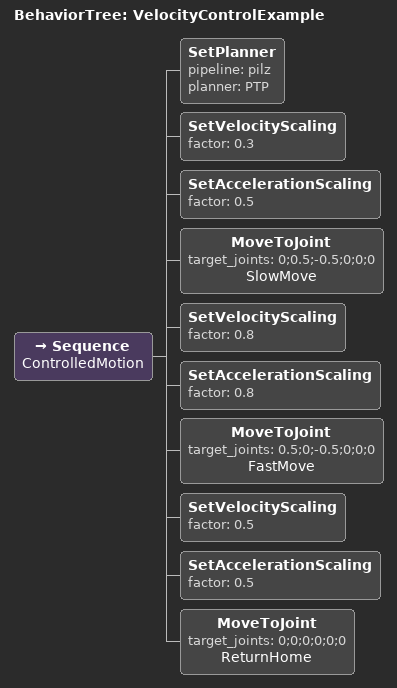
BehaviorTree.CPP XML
<?xml version="1.0"?>
<root BTCPP_format="4">
  <BehaviorTree ID="VelocityControlExample">
    <Sequence name="ControlledMotion">
      <!-- Configure planner -->
      <SetPlanner pipeline="pilz" planner="PTP"/>

      <!-- Set velocity to 30% speed -->
      <SetVelocityScaling factor="0.3"/>

      <!-- Set acceleration to 50% -->
      <SetAccelerationScaling factor="0.5"/>

      <!-- Slow motion to position 1 -->
      <MoveToJoint target_joints="0;0.5;-0.5;0;0;0" name="SlowMove"/>

      <!-- Increase speed to 80% -->
      <SetVelocityScaling factor="0.8"/>
      <SetAccelerationScaling factor="0.8"/>

      <!-- Faster motion to position 2 -->
      <MoveToJoint target_joints="0.5;0;-0.5;0;0;0" name="FastMove"/>

      <!-- Return to home at moderate speed -->
      <SetVelocityScaling factor="0.5"/>
      <SetAccelerationScaling factor="0.5"/>
      <MoveToJoint target_joints="0;0;0;0;0;0" name="ReturnHome"/>
    </Sequence>
  </BehaviorTree>
</root>
